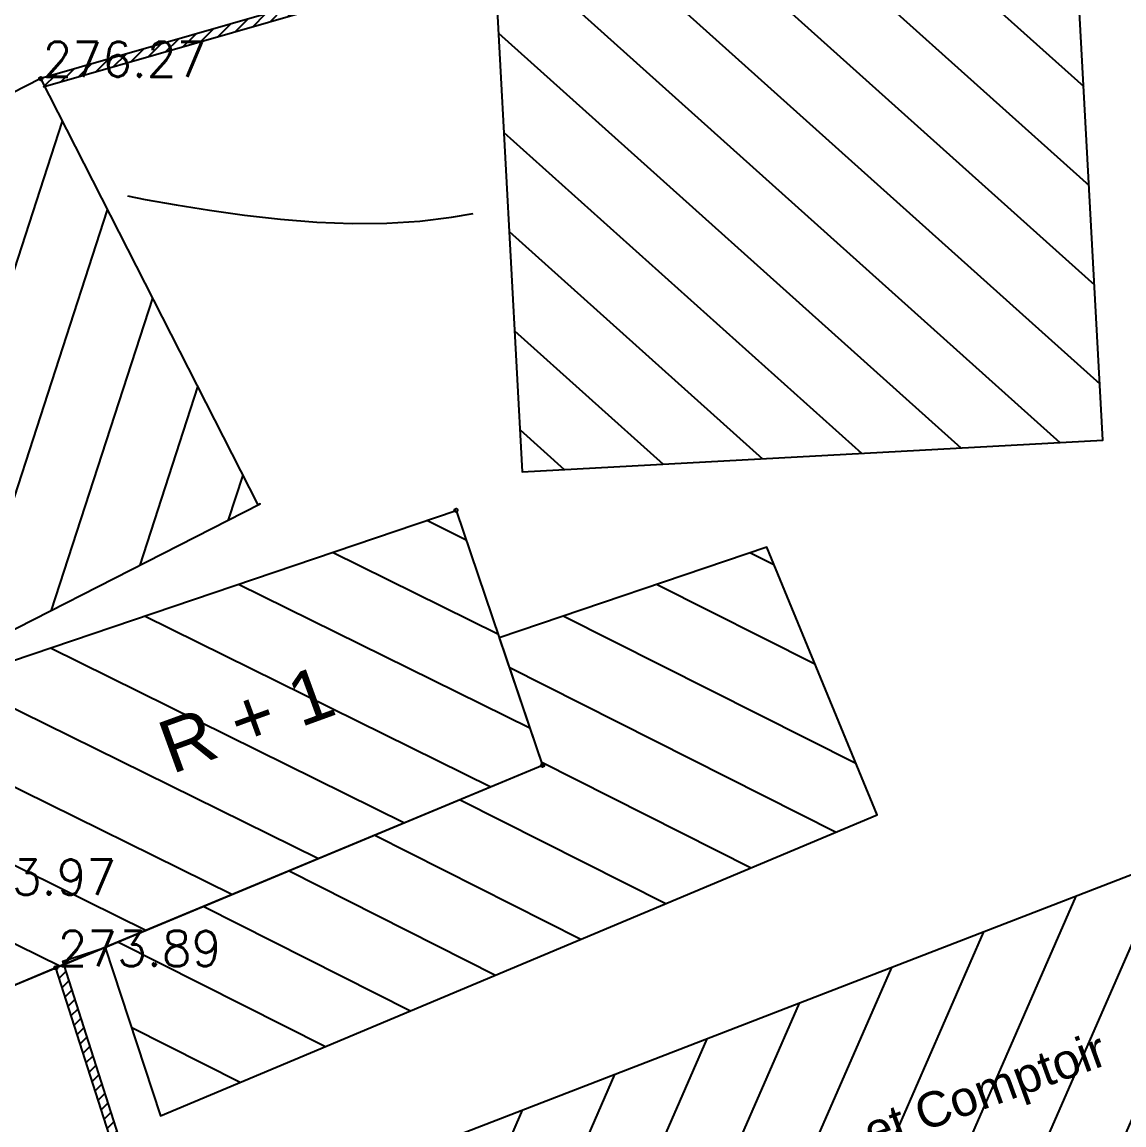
# Model space of a CAD drawing. Extents: x 524954 to 526204, y 9523489 to 9524010.
# Drawn here: x 525680.4 to 525711.79, y 9523629.1 to 9523660.49 of the extents above; entities that cross this region are included whole.
import ezdxf

# ---------------------------------------------------------------- set-up
doc = ezdxf.new("R2010")
doc.units = 0
doc.header["$PDMODE"] = 33
doc.header["$PDSIZE"] = 0.1
doc.linetypes.add('CACHE2', pattern=[4.7625, 3.175, -1.5875])
for name, color, linetype in [('Bati', 6, 'Continuous'), ('Bati_H', 1, 'Continuous'), ('Cloture', 7, 'Continuous'), ('CN_02_00', 4, 'Continuous'), ('Murs', 1, 'Continuous'), ('TopoAlt', 3, 'Continuous'), ('TOPOJIS', 7, 'Continuous'), ('Toponomie', 7, 'CACHE2')]:
    doc.layers.add(name, color=color, linetype=linetype)
doc.styles.add('Simplex 1.0', font='Simplex.shx', dxfattribs={"width": 0.99, "height": 1})
doc.styles.get("Standard").update_dxf_attribs({"font": 'arial.ttf'})
pattern_1 = [(45, (0, 0), (-0.1767766952966, 0.1767766952966), [])]

# ---------------------------------------------------------------- blocks, each defined once
blk = doc.blocks.new('TCPOINT M')
at = {"color": 0}
blk.add_point((0, 0), dxfattribs=at)
at = {"layer": 'TopoAlt', "style": 'Simplex 1.0', "width": 0.99}
blk.add_attdef('ALT', (0.15, 0.15), '', height=1, dxfattribs=at)

msp = doc.modelspace()

# ---------------------------------------------------------------- hatches: boundary and pattern name
at = {"layer": 'Bati_H'}
h = msp.add_hatch(dxfattribs=at)
h.set_pattern_fill('_U', color=256, scale=2, angle=-41.8805, style=0, pattern_type=0)
h.set_pattern_definition([(318.119473034, (0, 0), (1.33515909763, 1.48907695705), [])])
h.paths.add_polyline_path([(525693.838, 9523662.594), (525694.65, 9523647.691), (525711.187, 9523648.592), (525710.39, 9523663.223), (525710.375, 9523663.495)])
h = msp.add_hatch(dxfattribs=at)
h.set_pattern_fill('_U', color=256, scale=2, angle=-107.973, style=0, pattern_type=0)
h.set_pattern_definition([(252.027025583, (0, 0), (1.9024043386, -0.61713672108), [])])
h.paths.add_polyline_path([(525680.937, 9523658.883), (525671.295, 9523653.964), (525676.572, 9523641.367), (525687.181, 9523646.779), (525687.126, 9523646.751)])
h = msp.add_hatch(dxfattribs=at)
h.set_pattern_fill('_U', color=256, scale=2, angle=-26.2777, style=0, pattern_type=0)
h.set_pattern_definition([(333.722317377, (0, 0), (0.8854439305, 1.79331788758), [])])
h.paths.add_polyline_path([(525692.764, 9523646.592), (525695.224, 9523639.331), (525679.535, 9523632.798), (525676.541, 9523641.442), (525676.647, 9523641.13)])
h = msp.add_hatch(dxfattribs=at)
h.set_pattern_fill('_U', color=256, scale=2, angle=-26.7648, style=0, pattern_type=0)
h.set_pattern_definition([(333.235203512, (0, 0), (0.9006580711, 1.78572535374), [])])
h.paths.add_polyline_path([(525682.766, 9523634.151), (525684.345, 9523629.359), (525704.755, 9523637.921), (525701.612, 9523645.542), (525693.994, 9523642.96), (525695.224, 9523639.331), (525681.598, 9523633.657), (525681.566, 9523633.756)])
h = msp.add_hatch(dxfattribs=at)
h.set_pattern_fill('_U', color=256, scale=2, angle=66.3561, style=0, pattern_type=0)
h.set_pattern_definition([(66.356060545, (0, 0), (-1.8321108744, 0.80210332498), [])])
h.paths.add_polyline_path([(525698.434, 9523617.53), (525712.065, 9523622.86), (525723.817, 9523627.935), (525721.955, 9523632.56), (525715.059, 9523629.985), (525712.202, 9523636.291), (525683.984, 9523625.392), (525684.985, 9523622.267), (525694.686, 9523625.975), (525696.743, 9523621.88), (525696.734, 9523621.877)])
at = {"layer": 'Murs'}
h = msp.add_hatch(dxfattribs=at)
h.set_pattern_fill('_U', color=256, scale=0.25, angle=45, style=0, pattern_type=0)
h.set_pattern_definition(pattern_1)
h.paths.add_polyline_path([(525693.838, 9523662.594), (525680.937, 9523658.883), (525681.006, 9523658.643), (525693.907, 9523662.354)])
h = msp.add_hatch(dxfattribs=at)
h.set_pattern_fill('_U', color=256, scale=0.25, angle=45, style=0, pattern_type=0)
h.set_pattern_definition(pattern_1)
h.paths.add_polyline_path([(525683.984, 9523625.392), (525681.364, 9523633.568), (525681.602, 9523633.645), (525684.222, 9523625.468)])

# ---------------------------------------------------------------- linework, layer by layer
at = {"layer": 'Bati', "flags": 128}
for points in [[(525693.838, 9523662.594), (525694.65, 9523647.691), (525711.187, 9523648.592), (525710.39, 9523663.223), (525710.375, 9523663.495)], [(525680.937, 9523658.883), (525671.295, 9523653.964), (525676.572, 9523641.367), (525687.181, 9523646.779), (525687.126, 9523646.751)], [(525692.764, 9523646.592), (525695.224, 9523639.331), (525679.535, 9523632.798), (525676.541, 9523641.442), (525676.647, 9523641.13)], [(525682.766, 9523634.151), (525684.345, 9523629.359), (525704.755, 9523637.921), (525701.612, 9523645.542), (525693.994, 9523642.96), (525695.224, 9523639.331), (525681.598, 9523633.657), (525681.566, 9523633.756)], [(525698.434, 9523617.53), (525712.065, 9523622.86), (525723.817, 9523627.935), (525721.955, 9523632.56), (525715.059, 9523629.985), (525712.202, 9523636.291), (525683.984, 9523625.392), (525684.985, 9523622.267), (525694.686, 9523625.975), (525696.743, 9523621.88), (525696.734, 9523621.877)]]:
    msp.add_lwpolyline(points, close=True, dxfattribs=at)
at = {"layer": 'Cloture'}
for p, q in [((525683.984, 9523625.392), (525681.364, 9523633.568)), ((525684.222, 9523625.468), (525681.602, 9523633.645))]:
    msp.add_line(p, q, dxfattribs=at)
at = {"layer": 'Cloture', "flags": 128}
for points in [[(525693.838, 9523662.594), (525680.937, 9523658.883)], [(525693.907, 9523662.354), (525681.006, 9523658.643)], [(525695.224, 9523639.331), (525681.364, 9523633.568)], [(525681.364, 9523633.568), (525679.535, 9523632.798), (525678.352, 9523635.594)]]:
    msp.add_lwpolyline(points, dxfattribs=at)
at = {"layer": 'CN_02_00', "elevation": 276, "flags": 128}
msp.add_lwpolyline([(525683.404, 9523655.544), (525683.914, 9523655.446), (525684.791, 9523655.289), (525685.739, 9523655.136), (525686.737, 9523654.996), (525687.763, 9523654.88), (525688.795, 9523654.797), (525689.809, 9523654.757), (525690.789, 9523654.768), (525691.73, 9523654.829), (525692.633, 9523654.937), (525693.249, 9523655.044)], dxfattribs=at)

# ---------------------------------------------------------------- block references
at = {"layer": 'TOPOJIS'}
ref = msp.add_blockref('TCPOINT M', (525680.937, 9523658.883, 276.27), dxfattribs=at)
ref.add_attrib('ALT', '276.27', (525680.987, 9523658.933, 276.27), dxfattribs={"layer": 'TopoAlt', "height": 1, "style": 'Simplex 1.0', "width": 0.99})
for p in [(525692.764, 9523646.592), (525695.224, 9523639.331)]:
    msp.add_blockref('TCPOINT M', p, dxfattribs=at)
ref = msp.add_blockref('TCPOINT M', (525678.367, 9523635.601, 273.97), dxfattribs=at)
ref.add_attrib('ALT', '273.97', (525678.417, 9523635.651, 273.97), dxfattribs={"layer": 'TopoAlt', "height": 1, "style": 'Simplex 1.0', "width": 0.99})
ref = msp.add_blockref('TCPOINT M', (525681.364, 9523633.568, 273.89), dxfattribs=at)
ref.add_attrib('ALT', '273.89', (525681.414, 9523633.618, 273.89), dxfattribs={"layer": 'TopoAlt', "height": 1, "style": 'Simplex 1.0', "width": 0.99})

# ---------------------------------------------------------------- texts
at = {"layer": 'Toponomie', "width": 38.52036, "attachment_point": 1, "rotation": 20.0093}
for s, insert, char_height in [('R + 1', (525684.153, 9523640.485), 1.5), ('Cuisine et Comptoir', (525699.514, 9523627.582), 1)]:
    msp.add_mtext(s, dxfattribs=dict(at, insert=insert, char_height=char_height))

doc.saveas('drawing.dxf')
